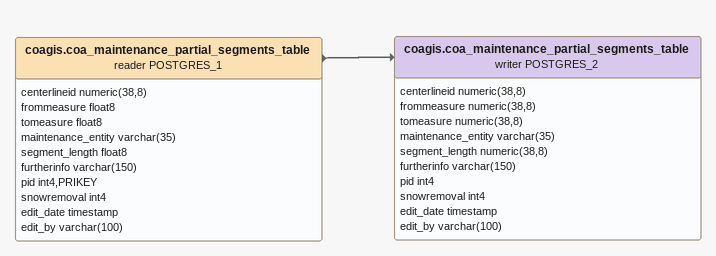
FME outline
coagis.coa_maintenance_partial_segments_table (reader POSTGRES_1)
    attributes: centerlineid numeric(38,8), frommeasure float8, tomeasure float8, maintenance_entity varchar(35), segment_length float8, furtherinfo varchar(150), pid int4,PRIKEY, snowremoval int4, edit_date timestamp, edit_by varchar(100)
    -> coagis.coa_maintenance_partial_segments_table (writer POSTGRES_2)
coagis.coa_maintenance_partial_segments_table (writer POSTGRES_2)
    attributes: centerlineid numeric(38,8), frommeasure numeric(38,8), tomeasure numeric(38,8), maintenance_entity varchar(35), segment_length numeric(38,8), furtherinfo varchar(150), pid int4, snowremoval int4, edit_date timestamp, edit_by varchar(100)
